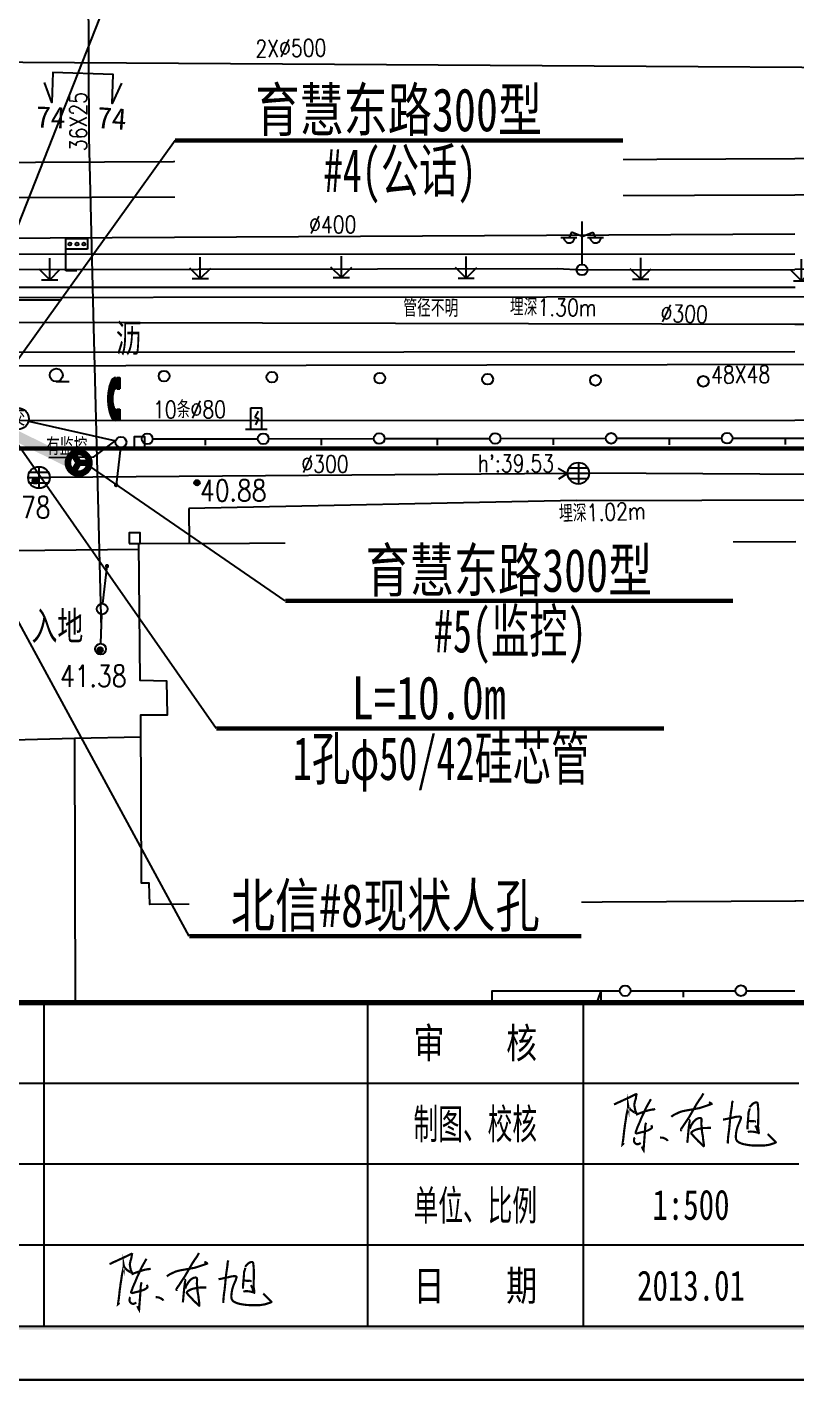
# Model space of a CAD drawing. Header units: inches. Extents: x 505347 to 508499, y 312634 to 313316.
# Drawn here: x 505750.7 to 505786.3, y 312809.9 to 312872.7 of the extents above; entities that cross this region are included whole.
import ezdxf
from ezdxf.enums import TextEntityAlignment as Align
from ezdxf.lldxf.tags import DXFTag

# ---------------------------------------------------------------- set-up
doc = ezdxf.new("R2010")
doc.units = ezdxf.units.IN
doc.header["$LTSCALE"] = 0.5
doc.header["$MEASUREMENT"] = 0
for name, color, linetype in [('0_RDCAD', 2, 'Continuous'), ('1_RDCAD', 3, 'Continuous'), ('4_RDCAD', 7, 'Continuous'), ('BJ0', 7, 'Continuous'), ('BJ02', 7, 'Continuous'), ('BJ03', 7, 'Continuous'), ('BJ04', 7, 'Continuous'), ('BJ05', 7, 'Continuous'), ('BJ08', 7, 'Continuous'), ('BJ09', 7, 'Continuous'), ('BJ10', 7, 'Continuous'), ('BZ', 2, 'Continuous'), ('PAPERFRAME', 7, 'Continuous'), ('上水注记', 4, 'Continuous'), ('上水管线', 4, 'Continuous'), ('中水注记', 151, 'Continuous'), ('中水管线', 151, 'Continuous'), ('公安交通井', 163, 'Continuous'), ('公安交通管线', 163, 'Continuous'), ('各家需求标注', 6, 'Continuous'), ('热力注记', 40, 'Continuous'), ('热力管线', 40, 'Continuous'), ('照明管线', 193, 'Continuous'), ('燃气注记', 6, 'Continuous'), ('燃气管线', 6, 'Continuous'), ('电信断面图及编号', 3, 'Continuous'), ('电信注记', 3, 'Continuous'), ('电信管线', 3, 'Continuous'), ('电信规划位置', 1, 'Continuous'), ('电力注记', 1, 'Continuous'), ('电力管线', 1, 'Continuous'), ('电话亭', 5, 'Continuous'), ('监控器', 5, 'Continuous'), ('通信人井', 7, 'Continuous'), ('通信管线', 7, 'Continuous'), ('道路红线', 1, 'Continuous'), ('雨水井', 34, 'Continuous'), ('雨水注记', 34, 'Continuous'), ('雨水管线', 34, 'Continuous'), ('雨水高程表', 34, 'Continuous')]:
    doc.layers.add(name, color=color, linetype=linetype)
doc.styles.add('HZ', font='simplex.shx', dxfattribs={"bigfont": 'hztxt'})
doc.styles.get("Standard").update_dxf_attribs({"font": 'txt.shx', "bigfont": 'hztxt.shx'})
doc.styles.add('STYLE1', font='')
doc.styles.add('标题文字', font='', dxfattribs={"width": 0.68})
doc.styles.add('粗宋', font='', dxfattribs={"width": 0.75})
doc.styles.add('粗等线', font='simhei.ttf')
doc.styles.get('STYLE1').set_extended_font_data('SimSun')
doc.styles.get('标题文字').set_extended_font_data('SimSun')
doc.styles.get('粗宋').set_extended_font_data('SimSun')
doc.linetypes.add('1157', pattern='A,15,-3,[138,ltypeshp.shx,S=1,R=0,X=-0.5,Y=-0.5],-2,0', length=20)
tags = doc.linetypes.add('DL', pattern='A,15,-4.925,[130,ltypeshp.shx,S=0.5,R=330,X=-0.15,Y=0.433],0,[130,ltypeshp.shx,S=0.4,R=90,X=0,Y=0],-0.15,[130,ltypeshp.shx,S=0.5,R=150,X=0,Y=-0.433],-4.925,15', length=40).pattern_tags.tags
tags[32:33] = [DXFTag(74, 4), DXFTag(75, 0), DXFTag(340, '0'), DXFTag(46, 1.0), DXFTag(50, 0.0), DXFTag(44, 0.0), DXFTag(45, 0.0)]
tags[30:31] = [DXFTag(74, 4), DXFTag(75, 0), DXFTag(340, '0'), DXFTag(46, 1.0), DXFTag(50, 0.0), DXFTag(44, 0.0), DXFTag(45, 0.0)]
tags[4:5] = [DXFTag(74, 4), DXFTag(75, 0), DXFTag(340, '0'), DXFTag(46, 1.0), DXFTag(50, 0.0), DXFTag(44, 0.0), DXFTag(45, 0.0)]
tags = doc.linetypes.add('DX', pattern='A,15,-5,[130,ltypeshp.shx,S=1,R=330,X=0,Y=0],-5,15', length=40).pattern_tags.tags
tags[16:17] = [DXFTag(74, 4), DXFTag(75, 0), DXFTag(340, '0'), DXFTag(46, 1.0), DXFTag(50, 0.0), DXFTag(44, 0.0), DXFTag(45, 0.0)]
tags[14:15] = [DXFTag(74, 4), DXFTag(75, 0), DXFTag(340, '0'), DXFTag(46, 1.0), DXFTag(50, 0.0), DXFTag(44, 0.0), DXFTag(45, 0.0)]
tags[4:5] = [DXFTag(74, 4), DXFTag(75, 0), DXFTag(340, '0'), DXFTag(46, 1.0), DXFTag(50, 0.0), DXFTag(44, 0.0), DXFTag(45, 0.0)]
tags = doc.linetypes.add('SS', pattern='A,15,-1.9,[130,ltypeshp.shx,S=1,R=330,X=0,Y=0],-1.2,[130,ltypeshp.shx,S=1,R=330,X=0,Y=0],-1.9,15', length=35).pattern_tags.tags
tags[24:25] = [DXFTag(74, 4), DXFTag(75, 0), DXFTag(340, '0'), DXFTag(46, 1.0), DXFTag(50, 0.0), DXFTag(44, 0.0), DXFTag(45, 0.0)]
tags[22:23] = [DXFTag(74, 4), DXFTag(75, 0), DXFTag(340, '0'), DXFTag(46, 1.0), DXFTag(50, 0.0), DXFTag(44, 0.0), DXFTag(45, 0.0)]
tags[4:5] = [DXFTag(74, 4), DXFTag(75, 0), DXFTag(340, '0'), DXFTag(46, 1.0), DXFTag(50, 0.0), DXFTag(44, 0.0), DXFTag(45, 0.0)]
doc.linetypes.add('TRQD', pattern='A,15,[130,ltypeshp.shx,S=0.6,R=0,X=0,Y=0],-5,[130,ltypeshp.shx,S=0.6,R=0,X=0,Y=0],15', length=35)
tags = doc.linetypes.add('TRQZ', pattern='A,15,[130,ltypeshp.shx,S=0.6,R=0,X=0,Y=0],-2.5,[133,ltypeshp.shx,S=0.05,R=0,X=0,Y=0],-2.5,[130,ltypeshp.shx,S=0.6,R=0,X=0,Y=0],15', length=35).pattern_tags.tags
tags[28:29] = [DXFTag(74, 4), DXFTag(75, 0), DXFTag(340, '0'), DXFTag(46, 1.0), DXFTag(50, 0.0), DXFTag(44, 0.0), DXFTag(45, 0.0)]

# ---------------------------------------------------------------- blocks, each defined once
blk = doc.blocks.new('236')
blk.add_lwpolyline([(-0.5, -0.5), (0.5, -0.5), (0.5, 0.5), (-0.5, 0.5)], close=True)
blk = doc.blocks.new('BC028')
for p, q in [((0, 0.5), (0, 4.5)), ((-1.98, 3), (-0.49, 3)), ((-0.99, 3.5), (-1.19, 3)), ((0, 3.1), (-0.99, 3.5)), ((0, 3.1), (1, 3.5)), ((0.5, 3), (2, 3)), ((1, 3.5), (1.2, 3))]:
    blk.add_line(p, q)
blk.add_circle((0, 0), 0.5)
for centre in [(-1.19, 3), (1.25, 3)]:
    blk.add_arc(centre, 0.5, 179, 0)
blk = doc.blocks.new('DHT')
for p, q in [((-0.234, 0.739), (-0.277, 0.603)), ((-0.183, 0.85), (-0.234, 0.739)), ((-0.125, 0.932), (-0.183, 0.85)), ((-0.064, 0.983), (-0.125, 0.932)), ((0, 1), (-0.064, 0.983)), ((0, 1), (0, 0.473)), ((0.06, 1), (0.06, 0.473)), ((0.06, 1), (0.21, 1)), ((0.21, 1), (0.21, 0.473)), ((-0.334, 0.274), (-0.346, 0.092)), ((-0.346, 0.092), (-0.346, -0.092)), ((-0.311, 0.446), (-0.334, 0.274)), ((-0.277, 0.603), (-0.311, 0.446)), ((-0.128, 0.129), (-0.133, 0.044)), ((-0.133, 0.044), (-0.133, -0.044)), ((-0.119, 0.211), (-0.128, 0.129)), ((-0.106, 0.285), (-0.119, 0.211)), ((-0.09, 0.349), (-0.106, 0.285)), ((-0.07, 0.402), (-0.09, 0.349)), ((-0.048, 0.441), (-0.07, 0.402)), ((-0.024, 0.465), (-0.048, 0.441)), ((0, 0.473), (-0.024, 0.465)), ((0.06, 0.473), (0.21, 0.473)), ((-0.346, -0.092), (-0.334, -0.274)), ((-0.334, -0.274), (-0.311, -0.446)), ((-0.311, -0.446), (-0.277, -0.603)), ((-0.277, -0.603), (-0.234, -0.739)), ((-0.133, -0.044), (-0.128, -0.129)), ((-0.128, -0.129), (-0.119, -0.211)), ((-0.119, -0.211), (-0.106, -0.285)), ((-0.106, -0.285), (-0.09, -0.349)), ((-0.09, -0.349), (-0.07, -0.402)), ((-0.07, -0.402), (-0.048, -0.441)), ((-0.048, -0.441), (-0.024, -0.465)), ((-0.024, -0.465), (0, -0.473)), ((0, -0.473), (0, -1)), ((0.06, -0.473), (0.06, -1)), ((0.06, -0.473), (0.21, -0.473)), ((0.21, -0.473), (0.21, -1)), ((-0.234, -0.739), (-0.183, -0.85)), ((-0.183, -0.85), (-0.125, -0.932)), ((-0.125, -0.932), (-0.064, -0.983)), ((-0.064, -0.983), (0, -1)), ((0.21, -1), (0.06, -1))]:
    blk.add_line(p, q)
at = {"linetype": 'Continuous'}
for points in [[(-0.234, 0.739), (-0.277, 0.603), (0, 0.473)], [(-0.183, 0.85), (-0.234, 0.739), (0, 0.473)], [(-0.125, 0.932), (-0.183, 0.85), (0, 0.473)], [(-0.064, 0.983), (-0.125, 0.932), (0, 0.473)], [(0, 1), (-0.064, 0.983), (0, 0.473)], [(0.06, 1), (0.06, 0.473), (0.21, 0.473)], [(0.21, 0.473), (0.21, 1), (0.06, 1)], [(-0.334, 0.274), (-0.346, 0.092), (-0.119, 0.211)], [(-0.119, 0.211), (-0.346, 0.092), (-0.128, 0.129)], [(-0.128, 0.129), (-0.346, 0.092), (-0.133, 0.044)], [(-0.346, 0.092), (-0.346, -0.092), (-0.133, 0.044)], [(-0.133, 0.044), (-0.346, -0.092), (-0.133, -0.044)], [(-0.311, 0.446), (-0.334, 0.274), (-0.048, 0.441)], [(-0.048, 0.441), (-0.334, 0.274), (-0.07, 0.402)], [(-0.07, 0.402), (-0.334, 0.274), (-0.09, 0.349)], [(-0.09, 0.349), (-0.334, 0.274), (-0.106, 0.285)], [(-0.106, 0.285), (-0.334, 0.274), (-0.119, 0.211)], [(-0.277, 0.603), (-0.311, 0.446), (0, 0.473)], [(0, 0.473), (-0.311, 0.446), (-0.024, 0.465)], [(-0.024, 0.465), (-0.311, 0.446), (-0.048, 0.441)], [(-0.133, -0.044), (-0.346, -0.092), (-0.128, -0.129)], [(-0.346, -0.092), (-0.334, -0.274), (-0.128, -0.129)], [(-0.128, -0.129), (-0.334, -0.274), (-0.119, -0.211)], [(-0.119, -0.211), (-0.334, -0.274), (-0.106, -0.285)], [(-0.334, -0.274), (-0.311, -0.446), (-0.106, -0.285)], [(-0.106, -0.285), (-0.311, -0.446), (-0.09, -0.349)], [(-0.09, -0.349), (-0.311, -0.446), (-0.07, -0.402)], [(-0.07, -0.402), (-0.311, -0.446), (-0.048, -0.441)], [(-0.048, -0.441), (-0.311, -0.446), (-0.024, -0.465)], [(-0.311, -0.446), (-0.277, -0.603), (-0.024, -0.465)], [(-0.024, -0.465), (-0.277, -0.603), (0, -0.473)], [(0, -0.473), (-0.277, -0.603), (0, -1)], [(-0.277, -0.603), (-0.234, -0.739), (0, -1)], [(0.21, -0.473), (0.06, -0.473), (0.21, -1)], [(0.06, -0.473), (0.06, -1), (0.21, -1)], [(-0.234, -0.739), (-0.183, -0.85), (0, -1)], [(-0.183, -0.85), (-0.125, -0.932), (0, -1)], [(-0.125, -0.932), (-0.064, -0.983), (0, -1)]]:
    blk.add_solid(points, dxfattribs=at)
blk = doc.blocks.new('B954')
at = {"linetype": 'Continuous'}
for p, q in [((0, 0), (0, 2)), ((0, 0), (-0.978957, 0.978957)), ((-0.75, 0), (0.75, 0)), ((0, 0), (0.978957, 0.978957))]:
    blk.add_line(p, q, dxfattribs=at)
blk = doc.blocks.new('B5123')
at = {"linetype": 'Continuous'}
for p, q in [((-0.5, 0), (-0.5, 2)), ((-0.5, 2), (0.5, 2)), ((0.16646, 1.689058), (-0.138788, 1.112143)), ((0.5, 0), (0.5, 2)), ((-1, 0), (1, 0)), ((-0.138788, 1.112143), (0.204287, 0.999847)), ((0.204287, 0.999847), (-0.076061, 0.408413))]:
    blk.add_line(p, q, dxfattribs=at)
blk = doc.blocks.new('B8003')
at = {"color": 0}
for p, q in [((0, 3), (2, 3)), ((0, 0), (0, 3)), ((2, 3), (2, 2)), ((2, 2), (0, 2)), ((1, 0), (0, 0))]:
    blk.add_line(p, q, dxfattribs=at)
for centre in [(0.36, 2.49), (1.02, 2.49), (1.65, 2.49)]:
    blk.add_circle(centre, 0.135)
blk = doc.blocks.new('831')
for radius in [0.25, 0.15, 0.05]:
    blk.add_circle((0, 0), radius)
blk = doc.blocks.new('B8211')
blk.add_hatch(color=256).paths.add_polyline_path([(0.25, 0, 1), (-0.25, 0, 1)])
blk.add_circle((0, 0), 0.25)
blk = doc.blocks.new('JT')
at = {"layer": '公安交通井'}
blk.add_circle((0, 0), 0.5, dxfattribs=at)
at = {"layer": '公安交通井', "width": 0.8}
blk.add_text('交', height=0.8, dxfattribs=at).set_placement((-0.304, -0.335, -50.185))
blk = doc.blocks.new('B5422')
at = {"linetype": 'Continuous'}
for p, q in [((-1, 0), (1, 0)), ((-0.866025, 0.5), (0.866025, 0.5)), ((0, 1), (0, -1)), ((-0.866025, -0.5), (0.866025, -0.5))]:
    blk.add_line(p, q, dxfattribs=at)
blk.add_circle((0, 0), 1, dxfattribs=at)
blk = doc.blocks.new('111111')
for p, q in [((518331.076, 303651.061), (518751.076, 303651.061)), ((518751.076, 303651.061), (518331.076, 303651.061)), ((518343.576, 303505.111), (518748.576, 303505.111)), ((518331.076, 303502.611), (518751.076, 303502.611))]:
    blk.add_line(p, q)
at = {"const_width": 0.35}
blk.add_lwpolyline([(518343.576, 303648.561), (518748.576, 303648.561), (518748.576, 303505.111), (518343.576, 303505.111)], close=True, dxfattribs=at)
blk = doc.blocks.new('5656')
at = {"layer": '通信人井', "color": 0, "const_width": 0.6, "elevation": -9959.29}
blk.add_lwpolyline([(513203.83, 303411.73), (513203.83, 303411.8), (513203.82, 303411.86), (513203.81, 303411.92), (513203.79, 303411.98), (513203.77, 303412.04), (513203.75, 303412.1), (513203.72, 303412.16), (513203.69, 303412.21), (513203.66, 303412.26), (513203.62, 303412.32), (513203.58, 303412.36), (513203.54, 303412.41), (513203.5, 303412.45), (513203.45, 303412.49), (513203.4, 303412.53), (513203.34, 303412.56), (513203.29, 303412.6), (513203.23, 303412.62), (513203.17, 303412.65), (513203.11, 303412.67), (513203.05, 303412.68), (513202.99, 303412.69), (513202.93, 303412.7), (513202.87, 303412.71), (513202.8, 303412.71), (513202.74, 303412.7), (513202.68, 303412.69), (513202.62, 303412.68), (513202.56, 303412.67), (513202.5, 303412.65), (513202.44, 303412.63), (513202.38, 303412.6), (513202.33, 303412.57), (513202.27, 303412.54), (513202.22, 303412.5), (513202.17, 303412.46), (513202.13, 303412.42), (513202.08, 303412.37), (513202.04, 303412.32), (513202.01, 303412.27), (513201.97, 303412.22), (513201.94, 303412.16), (513201.92, 303412.11), (513201.89, 303412.05), (513201.87, 303411.99), (513201.86, 303411.93), (513201.84, 303411.87), (513201.84, 303411.8), (513201.83, 303411.74), (513201.83, 303411.68), (513201.84, 303411.62), (513201.84, 303411.55), (513201.85, 303411.49), (513201.87, 303411.43), (513201.89, 303411.37), (513201.91, 303411.31), (513201.94, 303411.26), (513201.97, 303411.2), (513202, 303411.15), (513202.04, 303411.1), (513202.08, 303411.05), (513202.12, 303411), (513202.17, 303410.96), (513202.22, 303410.92), (513202.27, 303410.88), (513202.32, 303410.85), (513202.37, 303410.82), (513202.43, 303410.79), (513202.49, 303410.77), (513202.55, 303410.75), (513202.61, 303410.73), (513202.67, 303410.72), (513202.73, 303410.71), (513202.8, 303410.71), (513202.86, 303410.71), (513202.92, 303410.71), (513202.98, 303410.72), (513203.05, 303410.73), (513203.11, 303410.74), (513203.17, 303410.76), (513203.22, 303410.79), (513203.28, 303410.81), (513203.34, 303410.84), (513203.39, 303410.88), (513203.44, 303410.91), (513203.49, 303410.95), (513203.54, 303411), (513203.58, 303411.04), (513203.62, 303411.09), (513203.66, 303411.14), (513203.69, 303411.19), (513203.72, 303411.25), (513203.75, 303411.3), (513203.77, 303411.36), (513203.79, 303411.42), (513203.81, 303411.48), (513203.82, 303411.55), (513203.83, 303411.61), (513203.83, 303411.67)], close=True, dxfattribs=at)
for points in [[(513203.78, 303411.7), (513202.83, 303411.71), (513202.35, 303412.52)], [(513202.83, 303411.71), (513202.34, 303410.89)]]:
    blk.add_lwpolyline(points, dxfattribs=at)
blk = doc.blocks.new('A$C23F021E1')
at = {"color": 255}
blk.add_wipeout([(0, 6.569), (20.762, 6.569), (20.762, 0), (0, 0)], dxfattribs=at).dxf.layer = 'BZ'
at = {"layer": 'BZ', "color": 0, "const_width": 0.2}
blk.add_lwpolyline([(0, 3.285), (20.762, 3.285)], dxfattribs=at)
at = {"layer": 'BZ', "style": '粗宋', "width": 0.75, "flags": 8}
for tag, p in [('X=', (10.365, 3.712)), ('Y=', (10.426, 0.898))]:
    blk.add_attdef(tag, text='', height=2, dxfattribs=at).set_placement(p, align=Align.CENTER)
blk = doc.blocks.new('A$C463E76B2')
at = {"color": 255}
blk.add_wipeout([(0, 3.692), (18.176, 3.692), (18.176, 0), (0, 0)], dxfattribs=at).dxf.layer = 'BZ'
at = {"layer": 'BZ', "color": 0, "const_width": 0.2}
blk.add_lwpolyline([(0, 0.407), (18.176, 0.407)], dxfattribs=at)
at = {"layer": 'BZ', "style": '粗宋', "width": 0.75, "flags": 8}
blk.add_attdef('X=', text='', height=2, dxfattribs=at).set_placement((9.088, 0.834), align=Align.CENTER)
blk = doc.blocks.new('RDCADTITLE')
at = {"ltscale": 10}
blk.add_line((-160, 30), (-130, 30), dxfattribs=at)
at = {"color": 0, "ltscale": 10}
blk.add_lwpolyline([(-180, 30, 0, 0, 0), (0, 30, 0.5, 180, 0)], format="xyseb", dxfattribs=at)
at = {"ltscale": 10, "const_width": 0.5}
blk.add_lwpolyline([(-180, 0), (-180, 30), (0, 30)], dxfattribs=at)
at = {"ltscale": 10}
blk.add_lwpolyline([(-180, 30), (0, 30), (-180, 30)], dxfattribs=at)
at = {"layer": '0_RDCAD', "color": 0}
for p, q in [((-160, 30), (-160, 0)), ((-130, 30), (-130, 0)), ((-110, 30), (-110, 0)), ((-90, 22.5), (-180, 22.5)), ((-90, 15), (-180, 15)), ((0, 7.5), (-180, 7.5)), ((-180, 0), (0, 0))]:
    blk.add_line(p, q, dxfattribs=at)
at = {"layer": '1_RDCAD', "color": 0}
blk.add_line((0, 30), (-180, 30), dxfattribs=at)
at = {"style": 'STYLE1'}
for s, width, p in [('审\u3000\u3000核', 0.75, (-120, 26.25)), ('制图、校核', 0.6, (-120, 18.75)), ('日\u3000\u3000期', 0.75, (-120, 3.75))]:
    blk.add_text(s, height=2.8, dxfattribs=dict(at, width=width)).set_placement(p, align=Align.MIDDLE_CENTER)
at = {"style": 'STYLE1', "width": 0.6}
blk.add_text('单位、比例', height=2.8, dxfattribs=at).set_placement((-120, 11.25), align=Align.MIDDLE)
at = {"style": 'STYLE1', "width": 0.75}
for tag, p in [('A1', (-145, 26.25)), ('B1', (-100, 26.25)), ('A3', (-145, 18.75)), ('B2', (-100, 18.75)), ('A4', (-145, 11.25)), ('B3', (-100, 11.25)), ('A4', (-145, 3.75)), ('B4', (-100, 3.75))]:
    blk.add_attdef(tag, text='', height=2.8, dxfattribs=at).set_placement(p, align=Align.MIDDLE_CENTER)
at = {"layer": '4_RDCAD', "style": '标题文字', "width": 0.65}
for tag, height, p in [('C2', 3.4, (-45, 17.95)), ('C3', 3.4, (-45, 11.75)), ('ZTSJ4-09-系统立项编码-流水号+设计阶段-专业代码-图号', 2.8, (-37.62, 3.75))]:
    blk.add_attdef(tag, text='', height=height, dxfattribs=at).set_placement(p, align=Align.MIDDLE_CENTER)
blk = doc.blocks.new('chencunxu')
at = {"const_width": 0.1}
for points in [[(1324.39, 542.404), (1324.474, 542.433), (1324.553, 542.479), (1324.663, 542.524), (1324.819, 542.598), (1325.061, 542.707), (1325.396, 542.872), (1325.415, 542.879), (1325.437, 542.865), (1325.429, 542.83), (1325.421, 542.796), (1325.414, 542.743), (1325.402, 542.663), (1325.383, 542.6), (1325.362, 542.542), (1325.358, 542.518), (1325.349, 542.469), (1325.339, 542.425), (1325.333, 542.377), (1325.345, 542.293), (1325.359, 542.225), (1325.382, 542.114), (1325.425, 542.021), (1325.445, 541.994), (1325.417, 541.996), (1325.345, 542.029), (1325.293, 542.062), (1325.253, 542.088), (1325.192, 542.137), (1325.151, 542.178), (1325.106, 542.229), (1325.063, 542.271), (1325.056, 542.312), (1325.046, 542.367), (1325.046, 542.307), (1325.042, 542.241), (1325.014, 542.116), (1324.992, 542.013), (1324.968, 541.902), (1324.955, 541.811), (1324.942, 541.711), (1324.923, 541.597), (1324.901, 541.461), (1324.889, 541.354), (1324.868, 541.215), (1324.855, 541.1), (1324.84, 540.957), (1324.824, 540.821), (1324.813, 540.737), (1324.802, 540.658), (1324.786, 540.54), (1324.815, 540.565), (1324.841, 540.62)], [(1328.538, 542.915), (1328.507, 542.859), (1328.477, 542.805), (1328.438, 542.737), (1328.351, 542.618), (1328.314, 542.561), (1328.263, 542.482), (1328.23, 542.432), (1328.19, 542.364), (1328.144, 542.283), (1328.066, 542.146), (1328.006, 542.042), (1327.947, 541.942), (1327.884, 541.831), (1327.822, 541.738), (1327.763, 541.65), (1327.712, 541.573), (1327.688, 541.535), (1327.656, 541.484), (1327.588, 541.384), (1327.541, 541.32), (1327.517, 541.277), (1327.495, 541.237), (1327.495, 541.215), (1327.496, 541.208), (1327.505, 541.202), (1327.514, 541.202), (1327.524, 541.205), (1327.533, 541.211)], [(1326.106, 542.65), (1326.045, 542.541), (1325.999, 542.459), (1325.953, 542.378), (1325.92, 542.318), (1325.884, 542.254), (1325.849, 542.185), (1325.807, 542.082), (1325.755, 541.971), (1325.708, 541.873), (1325.678, 541.81), (1325.632, 541.697), (1325.591, 541.596), (1325.539, 541.477), (1325.491, 541.367), (1325.459, 541.294), (1325.444, 541.236), (1325.411, 541.156), (1325.395, 541.117), (1325.395, 541.083), (1325.419, 541.068), (1325.443, 541.054), (1325.708, 541.122), (1325.814, 541.149), (1325.975, 541.201), (1326.057, 541.245), (1326.112, 541.283), (1326.146, 541.314), (1326.152, 541.349), (1326.145, 541.383), (1326.123, 541.425), (1326.116, 541.439)], [(1325.413, 541.926), (1325.475, 541.946), (1325.554, 541.983), (1325.686, 542.03), (1325.772, 542.06), (1325.902, 542.102), (1325.972, 542.125), (1326.085, 542.149), (1326.176, 542.167), (1326.233, 542.167), (1326.301, 542.193)], [(1327.048, 541.827), (1327.071, 541.848), (1327.114, 541.878), (1327.177, 541.92), (1327.222, 541.946), (1327.282, 541.972), (1327.39, 542.023), (1327.452, 542.052), (1327.584, 542.089), (1327.702, 542.115), (1327.874, 542.145), (1327.949, 542.158), (1328.066, 542.18), (1328.185, 542.202), (1328.326, 542.226), (1328.425, 542.254), (1328.554, 542.298), (1328.612, 542.318), (1328.709, 542.35), (1328.84, 542.396), (1328.878, 542.409), (1328.917, 542.423), (1328.91, 542.443), (1328.898, 542.452), (1328.877, 542.469), (1328.829, 542.488), (1328.789, 542.498)], [(1329.905, 542.571), (1329.893, 542.542), (1329.883, 542.518), (1329.871, 542.488), (1329.864, 542.43), (1329.864, 542.388), (1329.855, 542.309), (1329.839, 542.203), (1329.816, 542.049), (1329.805, 541.972), (1329.79, 541.859), (1329.777, 541.74), (1329.764, 541.587), (1329.756, 541.486), (1329.739, 541.335), (1329.728, 541.214), (1329.713, 541.115), (1329.703, 541.047), (1329.691, 540.964), (1329.679, 540.83), (1329.673, 540.748), (1329.67, 540.691), (1329.668, 540.645), (1329.666, 540.59)], [(1330.68, 542.225), (1330.677, 542.18), (1330.667, 542.136), (1330.654, 542.1), (1330.638, 542.063), (1330.631, 542.034), (1330.629, 542.016), (1330.628, 541.988), (1330.626, 541.947), (1330.619, 541.831), (1330.6, 541.615), (1330.593, 541.537), (1330.587, 541.467), (1330.582, 541.371), (1330.583, 541.254)], [(1330.677, 542.272), (1330.715, 542.316), (1330.739, 542.345), (1330.799, 542.408), (1330.845, 542.445), (1330.897, 542.476), (1330.938, 542.49), (1330.98, 542.497), (1331.006, 542.495), (1331.021, 542.49), (1331.037, 542.476), (1331.051, 542.451), (1331.059, 542.405), (1331.061, 542.366), (1331.072, 542.26), (1331.079, 542.152), (1331.084, 542.014), (1331.084, 541.867), (1331.081, 541.763), (1331.078, 541.671), (1331.076, 541.577), (1331.073, 541.474), (1331.071, 541.41), (1331.072, 541.369), (1331.073, 541.338), (1331.08, 541.292), (1331.085, 541.258), (1331.092, 541.217), (1331.098, 541.178), (1331.098, 541.152), (1331.103, 541.12), (1331.108, 541.083), (1331.108, 541.076), (1331.104, 541.069), (1331.099, 541.069), (1331.096, 541.071), (1331.094, 541.073), (1331.072, 541.116), (1331.054, 541.168), (1331.03, 541.24), (1331.016, 541.286), (1330.985, 541.351), (1330.976, 541.371), (1330.958, 541.399), (1330.941, 541.425)], [(1325.891, 541.553), (1325.868, 541.516), (1325.858, 541.482), (1325.849, 541.428), (1325.84, 541.378), (1325.837, 541.338), (1325.837, 541.302), (1325.829, 541.212), (1325.825, 541.108), (1325.805, 540.847), (1325.794, 540.7), (1325.774, 540.444), (1325.763, 540.281), (1325.729, 540.339), (1325.702, 540.403), (1325.683, 540.45)], [(1327.862, 541.665), (1327.877, 541.669), (1327.888, 541.669), (1327.894, 541.665), (1327.899, 541.658), (1327.901, 541.645), (1327.902, 541.626), (1327.9, 541.609), (1327.896, 541.587), (1327.89, 541.561), (1327.881, 541.482), (1327.859, 541.331), (1327.844, 541.172), (1327.829, 541.008), (1327.815, 540.857), (1327.807, 540.773), (1327.791, 540.622)], [(1327.901, 541.275), (1327.918, 541.304), (1327.928, 541.332), (1327.944, 541.38), (1327.975, 541.44), (1328.003, 541.481), (1328.039, 541.546), (1328.103, 541.622), (1328.17, 541.689), (1328.223, 541.726), (1328.288, 541.758), (1328.344, 541.773), (1328.383, 541.776), (1328.41, 541.769), (1328.435, 541.749), (1328.449, 541.728), (1328.452, 541.683), (1328.452, 541.655), (1328.449, 541.62), (1328.443, 541.529), (1328.443, 541.471), (1328.449, 541.424), (1328.46, 541.347), (1328.466, 541.267), (1328.469, 541.157), (1328.482, 541.081), (1328.492, 541.024), (1328.507, 540.954), (1328.516, 540.877), (1328.522, 540.796), (1328.537, 540.701), (1328.55, 540.607), (1328.558, 540.537), (1328.557, 540.498), (1328.554, 540.471), (1328.547, 540.467), (1328.542, 540.468), (1328.534, 540.474), (1328.466, 540.542), (1328.298, 540.702), (1328.142, 540.87), (1328.048, 540.971), (1327.998, 541.024), (1327.985, 541.037), (1327.976, 541.061), (1327.976, 541.079), (1327.979, 541.096), (1327.983, 541.102), (1327.994, 541.117), (1328.038, 541.157), (1328.06, 541.17), (1328.112, 541.199), (1328.15, 541.216), (1328.188, 541.231), (1328.227, 541.246), (1328.274, 541.259), (1328.376, 541.28), (1328.488, 541.303), (1328.591, 541.312), (1328.692, 541.312), (1328.763, 541.315), (1328.883, 541.314)], [(1329.444, 541.7), (1329.526, 541.71), (1329.584, 541.723), (1329.666, 541.741), (1329.731, 541.755), (1329.796, 541.769), (1329.922, 541.796), (1330.005, 541.82), (1330.085, 541.832), (1330.134, 541.837), (1330.184, 541.84), (1330.218, 541.839), (1330.242, 541.833), (1330.259, 541.825), (1330.272, 541.816), (1330.281, 541.806), (1330.283, 541.796), (1330.275, 541.76), (1330.267, 541.735), (1330.258, 541.708), (1330.249, 541.674), (1330.226, 541.616), (1330.196, 541.548), (1330.165, 541.479), (1330.141, 541.416), (1330.114, 541.343), (1330.092, 541.269), (1330.073, 541.187), (1330.06, 541.113), (1330.049, 541.035), (1330.043, 540.973), (1330.039, 540.927), (1330.039, 540.901), (1330.039, 540.87), (1330.047, 540.832), (1330.051, 540.798), (1330.062, 540.766), (1330.104, 540.701), (1330.147, 540.665), (1330.192, 540.637), (1330.246, 540.612), (1330.317, 540.583), (1330.413, 540.557), (1330.608, 540.521), (1330.797, 540.499), (1330.979, 540.496), (1331.125, 540.495), (1331.275, 540.496), (1331.368, 540.497), (1331.48, 540.514), (1331.601, 540.533), (1331.723, 540.574), (1331.825, 540.606), (1331.894, 540.638), (1331.896, 540.645), (1331.894, 540.65), (1331.878, 540.668), (1331.822, 540.724), (1331.749, 540.795), (1331.675, 540.877), (1331.598, 540.951), (1331.569, 540.98), (1331.558, 540.991), (1331.54, 541.011), (1331.516, 541.029)], [(1330.603, 541.644), (1330.65, 541.639), (1330.679, 541.636), (1330.716, 541.628), (1330.769, 541.625), (1330.828, 541.625), (1330.874, 541.626), (1330.911, 541.62), (1330.933, 541.613), (1330.933, 541.606), (1330.93, 541.599), (1330.922, 541.592), (1330.92, 541.585), (1330.914, 541.578)], [(1325.363, 540.864), (1325.348, 540.851), (1325.339, 540.837), (1325.329, 540.813), (1325.326, 540.799), (1325.323, 540.774), (1325.321, 540.752), (1325.32, 540.724), (1325.322, 540.693), (1325.327, 540.674), (1325.339, 540.643), (1325.371, 540.605), (1325.4, 540.582), (1325.422, 540.571), (1325.449, 540.56), (1325.474, 540.556), (1325.498, 540.556), (1325.519, 540.56), (1325.548, 540.569), (1325.57, 540.579), (1325.59, 540.591), (1325.609, 540.607), (1325.63, 540.625)], [(1326.53, 540.866), (1326.564, 540.865), (1326.595, 540.863), (1326.623, 540.861), (1326.661, 540.858), (1326.695, 540.844), (1326.727, 540.83), (1326.771, 540.811), (1326.807, 540.79), (1326.839, 540.76), (1326.873, 540.729), (1326.885, 540.705)], [(1330.6, 541.117), (1330.632, 541.132), (1330.658, 541.139), (1330.7, 541.143), (1330.755, 541.144), (1330.81, 541.14), (1330.871, 541.133), (1330.922, 541.125), (1330.984, 541.11), (1331, 541.107), (1331.03, 541.1), (1331.049, 541.095)]]:
    blk.add_lwpolyline(points, dxfattribs=at)

msp = doc.modelspace()

# ---------------------------------------------------------------- linework, layer by layer
for p, q in [((505762.892, 312895.596), (505747.314, 312856.105, 40.865)), ((505757.523, 312867.432), (505749.407, 312856.119, 40.865))]:
    msp.add_line(p, q)
at = {"const_width": 0.5, "elevation": 40.838}
msp.add_lwpolyline([(505744.231, 312856.677), (505752.556, 312852.546)], dxfattribs=at)
at = {"color": 1, "const_width": 0.2}
msp.add_lwpolyline([(505739.564, 312853.145), (505825.11, 312853.145)], dxfattribs=at)
at = {"layer": 'BJ0'}
msp.add_line((505750, 312860.039), (505752.25, 312860.039), dxfattribs=at)
at = {"layer": 'BJ02', "linetype": 'Continuous'}
msp.add_line((505755.839, 312848.734), (505755.839, 312848.734), dxfattribs=at)
at = {"layer": 'BJ02', "linetype": 'Continuous', "flags": 128}
for points in [[(505756.48, 312853.594), (505761.357, 312853.6)], [(505758.918, 312853.597), (505758.919, 312853.297)], [(505761.857, 312853.6), (505766.733, 312853.606)], [(505764.295, 312853.603), (505764.295, 312853.303)], [(505767.233, 312853.607), (505772.11, 312853.612)], [(505769.672, 312853.609), (505769.672, 312853.309)], [(505772.61, 312853.613), (505777.487, 312853.619)], [(505775.048, 312853.616), (505775.049, 312853.316)], [(505777.987, 312853.619), (505782.863, 312853.625)], [(505780.425, 312853.622), (505780.425, 312853.322)], [(505783.363, 312853.626), (505788.24, 312853.631)], [(505785.802, 312853.628), (505785.802, 312853.328)], [(505752.854, 312839.715), (505755.933, 312839.779)], [(505777.262, 312827.998), (505778.136, 312827.999)], [(505778.636, 312827.999), (505783.502, 312828.001)], [(505781.069, 312828), (505781.069, 312827.7)], [(505784.002, 312828.001), (505786.248, 312828.002)]]:
    msp.add_lwpolyline(points, dxfattribs=at)
at = {"layer": 'BJ02', "linetype": 'Continuous'}
for points in [[(505786.302, 312832.152), (505756.344, 312831.999), (505756.312, 312832.983), (505755.963, 312832.983), (505755.933, 312840.795), (505757.171, 312840.795), (505757.139, 312842.351), (505755.901, 312842.383), (505755.839, 312848.734), (505755.898, 312848.734), (505786.301, 312848.834)], [(505750, 312839.633), (505752.854, 312839.715), (505752.883, 312827.299), (505763.041, 312827.267), (505763.039, 312815.708), (505763.039, 312812.564), (505763.039, 312812.449)], [(505818.712, 312832.316), (505786.25, 312832.151)]]:
    msp.add_lwpolyline(points, dxfattribs=at)
msp.add_lwpolyline([(505772.117, 312813.105), (505772.215, 312827.998), (505777.262, 312827.998), (505777.101, 312813.137)], close=True, dxfattribs=at)
at = {"layer": 'BJ02'}
for points in [[(505777.262, 312827.998), (505772.117, 312813.105)], [(505755.726, 312812.449), (505763.041, 312827.267)]]:
    msp.add_lwpolyline(points, dxfattribs=at)
at = {"layer": 'BJ02', "linetype": 'Continuous'}
for centre in [(505772.36, 312853.613), (505777.737, 312853.619), (505783.113, 312853.625), (505756.23, 312853.594), (505761.607, 312853.6), (505766.983, 312853.606), (505778.386, 312827.999), (505783.752, 312828.001)]:
    msp.add_circle(centre, 0.25, dxfattribs=at)
at = {"layer": 'BJ04', "linetype": 'Continuous'}
for points in [[(505786.258, 312862.155), (505750, 312862.146)], [(505750, 312860.622), (505781.591, 312860.629)], [(505781.591, 312860.629), (505786.261, 312860.627)]]:
    msp.add_lwpolyline(points, dxfattribs=at)
at = {"layer": 'BJ04', "linetype": 'Continuous', "elevation": 40.831}
msp.add_lwpolyline([(505750, 312857.616), (505786.258, 312857.64)], dxfattribs=at)
at = {"layer": 'BJ05', "linetype": 'Continuous'}
for points in [[(505754.983, 312853.189), (505754.787, 312851.45)], [(505754.168, 312845.953), (505754.364, 312847.692)], [(505754.076, 312844.096), (505754.13, 312845.455)]]:
    msp.add_lwpolyline(points, dxfattribs=at)
at = {"layer": 'BJ05', "linetype": 'Continuous', "const_width": 0.1}
for points in [[(505754.737, 312851.45, 1), (505754.837, 312851.45, 1)], [(505754.414, 312847.692, 1), (505754.314, 312847.692, 1)]]:
    msp.add_lwpolyline(points, format="xyb", close=True, dxfattribs=at)
at = {"layer": 'BJ05', "linetype": 'Continuous'}
for centre in [(505755.011, 312853.437), (505754.14, 312845.704), (505754.066, 312843.846)]:
    msp.add_circle(centre, 0.25, dxfattribs=at)
at = {"layer": 'BJ09', "linetype": 'Continuous', "elevation": 40.865, "flags": 128}
msp.add_lwpolyline([(505752.005, 312856.258), (505752.605, 312856.258)], dxfattribs=at)
at = {"layer": 'BJ09', "linetype": 'Continuous'}
for centre, radius in [((505752.01, 312856.553, 40.865), 0.3), ((505757.01, 312856.505), 0.25), ((505762.01, 312856.456), 0.25), ((505767.009, 312856.407), 0.25), ((505772.009, 312856.359), 0.25), ((505777.009, 312856.31), 0.25), ((505782.009, 312856.262), 0.25)]:
    msp.add_circle(centre, radius, dxfattribs=at)
at = {"layer": '上水管线', "linetype": 'SS', "ltscale": 0.6}
msp.add_lwpolyline([(505786.258, 312863.09), (505745.964, 312862.87)], dxfattribs=at)
at = {"layer": '中水管线', "linetype": 'SS', "ltscale": 0.6, "elevation": 40.441}
msp.add_lwpolyline([(505811.197, 312860.204), (505738.27, 312860.133)], dxfattribs=at)
at = {"layer": '公安交通管线'}
msp.add_lwpolyline([(505750.728, 312854.42), (505754.771, 312853.508)], dxfattribs=at)
at = {"layer": '热力管线'}
for p, q in [((505786.258, 312866.603), (505796.712, 312866.656)), ((505786.258, 312864.919), (505796.712, 312864.956))]:
    msp.add_line(p, q, dxfattribs=at)
for points in [[(505743.217, 312871.114), (505825.11, 312870.588)], [(505735.033, 312866.342), (505786.258, 312866.603)], [(505735.032, 312864.742), (505786.257, 312864.919)]]:
    msp.add_lwpolyline(points, dxfattribs=at)
at = {"layer": '照明管线'}
for points in [[(505741.919, 312861.433), (505775.229, 312861.498), (505776.387, 312861.431), (505786.258, 312861.443)], [(505808.154, 312861.47), (505786.258, 312861.443)]]:
    msp.add_lwpolyline(points, dxfattribs=at)
at = {"layer": '燃气管线', "linetype": 'TRQZ', "ltscale": 0.5}
msp.add_line((505736.954, 312859.044), (505786.258, 312858.91), dxfattribs=at)
at = {"layer": '燃气管线', "linetype": 'TRQZ'}
msp.add_line((505786.26, 312858.91), (505808.836, 312858.848), dxfattribs=at)
at = {"layer": '燃气管线', "linetype": 'TRQD', "ltscale": 0.5}
msp.add_line((505776.124, 312850.735, 81.503), (505825.11, 312850.837, 36.58), dxfattribs=at)
at = {"layer": '燃气管线', "linetype": 'TRQD', "ltscale": 0.5, "elevation": 81.503}
for points in [[(505776.124, 312850.735), (505758.163, 312850.358)], [(505758.163, 312850.358), (505758.168, 312848.742)]]:
    msp.add_lwpolyline(points, dxfattribs=at)
at = {"layer": '电信断面图及编号', "elevation": -41.227}
msp.add_lwpolyline([(505755.029, 312870.09), (505754.604, 312869.143), (505754.649, 312870.496), (505751.852, 312870.59), (505751.805, 312869.193), (505751.459, 312870.115)], dxfattribs=at)
at = {"layer": '电信管线', "linetype": 'DX'}
for points in [[(505753.471, 312878.436), (505753.517, 312867.586)], [(505753.517, 312867.586), (505753.707, 312860.012)], [(505753.708, 312859.989), (505754.089, 312844.775)], [(505744.424, 312856.976), (505755.231, 312856.996)], [(505755.231, 312856.996), (505813.803, 312857.107)]]:
    msp.add_lwpolyline(points, dxfattribs=at)
at = {"layer": '电信管线', "linetype": 'DX', "elevation": 40.98}
msp.add_lwpolyline([(505744.193, 312848.358), (505755.842, 312848.472)], dxfattribs=at)
at = {"layer": '电力管线', "linetype": 'DL'}
for points in [[(505786.258, 312854.455), (505814.699, 312854.726)], [(505750.015, 312854.443), (505786.258, 312854.455)]]:
    msp.add_lwpolyline(points, dxfattribs=at)
at = {"layer": '监控器'}
msp.add_lwpolyline([(505754.778, 312853.529), (505753.718, 312852.743), (505751.667, 312852.717)], dxfattribs=at)
at = {"layer": '道路红线'}
msp.add_line((505739.564, 312853.145), (505825.11, 312853.145), dxfattribs=at)
at = {"layer": '雨水管线'}
for points in [[(505775.715, 312851.995), (505751.708, 312851.806)], [(505775.276, 312852.231), (505775.715, 312851.995), (505775.289, 312851.73)], [(505805.704, 312851.839), (505776.715, 312851.996)]]:
    msp.add_lwpolyline(points, dxfattribs=at)

# ---------------------------------------------------------------- block references
for p in [(-12917.139, 9307.337, 82.3), (-12917.139, 9158.888, 82.3)]:
    msp.add_blockref('111111', p)
at = {"layer": 'BJ02', "linetype": 'Continuous', "xscale": 0.5, "yscale": 0.5, "zscale": 0.5}
for p in [(505755.871, 312853.434), (505755.648, 312848.988)]:
    msp.add_blockref('236', p, dxfattribs=at)
at = {"layer": 'BJ03', "linetype": 'Continuous', "xscale": 0.5, "yscale": 0.5, "zscale": 0.5}
msp.add_blockref('BC028', (505776.387, 312861.431), dxfattribs=at)
at = {"layer": 'BJ03', "xscale": 0.5, "yscale": 0.5, "zscale": 0.5}
msp.add_blockref('B8003', (505752.463, 312861.386, 40.86), dxfattribs=at)
at = {"layer": 'BJ05', "xscale": 0.5, "yscale": 0.5, "zscale": 0.5}
msp.add_blockref('B5123', (505761.285, 312854.038), dxfattribs=at)
at = {"layer": 'BJ08', "xscale": 0.5, "yscale": 0.5, "zscale": 0.5}
for p in [(505751.034, 312851.646, 40.779), (505754.046, 312843.806, 41.381)]:
    msp.add_blockref('B8211', p, dxfattribs=at)
at = {"layer": 'BJ08', "linetype": 'Continuous', "xscale": 0.5, "yscale": 0.5, "zscale": 0.5}
msp.add_blockref('831', (505758.537, 312851.56, 40.88), dxfattribs=at)
at = {"layer": 'BJ09', "xscale": 0.5, "yscale": 0.5, "zscale": 0.5}
for p in [(505758.687, 312861.024), (505765.23, 312861.072), (505771.012, 312861.049), (505751.707, 312860.977), (505779.106, 312860.996), (505786.562, 312860.928)]:
    msp.add_blockref('B954', p, dxfattribs=at)
at = {"layer": '公安交通井'}
msp.add_blockref('JT', (505750.24, 312854.53, 42.076), dxfattribs=at)
at = {"layer": '电话亭'}
msp.add_blockref('DHT', (505754.753, 312855.444, 39.41), dxfattribs=at)
at = {"layer": '通信人井', "linetype": 'Continuous', "xscale": 0.5, "yscale": 0.5, "zscale": 0.5}
msp.add_blockref('5656', (249151.636, 161146.628, 4979.645), dxfattribs=at)
at = {"layer": '雨水井', "xscale": 0.5, "yscale": 0.5, "zscale": 0.5}
for p in [(505751.208, 312851.802, 81.468), (505776.215, 312851.999, 81.503)]:
    msp.add_blockref('B5422', p, dxfattribs=at)

# ---------------------------------------------------------------- texts
at = {"layer": 'BJ08', "linetype": 'Continuous', "width": 0.8}
msp.add_text('40.88', height=1, dxfattribs=at).set_placement((505758.675, 312850.701, -81.503))
at = {"layer": 'BJ08', "style": 'HZ', "width": 0.8}
for s, p in [('40.78', (505748.661, 312849.922, 40.779)), ('41.38', (505752.187, 312842.094, 41.381))]:
    msp.add_text(s, height=1, dxfattribs=at).set_placement(p)
at = {"layer": 'BJ10', "linetype": 'Continuous', "style": 'HZ', "width": 0.8}
for s, p in [('沥', (505754.77, 312857.465, 40.881)), ('入地', (505750.864, 312844.117))]:
    msp.add_text(s, height=1.5, dxfattribs=at).set_placement(p)
at = {"layer": '上水注记', "style": 'HZ', "width": 0.8}
msp.add_text('%%c400', height=0.8, rotation=0.29794, dxfattribs=at).set_placement((505763.735, 312863.125))
at = {"layer": '中水注记', "style": 'HZ', "width": 0.8}
for s, p in [('管径不明', (505768.092, 312859.263, -40.042)), ('埋深1.30m', (505773.038, 312859.307, -40.042))]:
    msp.add_text(s, height=0.8, rotation=359.59925, dxfattribs=at).set_placement(p)
at = {"layer": '热力注记', "style": 'HZ', "width": 0.8}
msp.add_text('2X%%c500', height=0.8, rotation=0.88246, dxfattribs=at).set_placement((505761.249, 312871.286))
msp.add_text('1700X1300', height=0.8, dxfattribs=at).set_placement((505766.133, 312864.98))
at = {"layer": '燃气注记', "style": 'HZ', "width": 0.8}
msp.add_text('%%c300', height=0.8, rotation=358.23696, dxfattribs=at).set_placement((505781.125, 312859.392), align=Align.MIDDLE)
at = {"layer": '燃气注记', "linetype": 'TRQD', "ltscale": 0.5, "style": 'HZ', "width": 0.8}
msp.add_text('埋深1.02m', height=0.8, rotation=2.16072, dxfattribs=at).set_placement((505777.326, 312850.227, -31.731), align=Align.MIDDLE)
at = {"layer": '电信断面图及编号', "style": '粗等线'}
for rotation, p in [(357.67811, (505751.758, 312868.51, -41.227)), (355.91874, (505754.59, 312868.462, -41.227))]:
    msp.add_text('74', height=1, rotation=rotation, dxfattribs=at).set_placement(p, align=Align.MIDDLE)
at = {"layer": '电信注记', "style": 'HZ', "width": 0.8}
msp.add_text('36X25', height=0.8, rotation=90.1671, dxfattribs=at).set_placement((505753.437, 312866.938))
at = {"layer": '电信注记', "linetype": '1157', "style": 'HZ', "width": 0.8}
msp.add_text('48X48', height=0.8, rotation=0.68156, dxfattribs=at).set_placement((505782.373, 312856.16))
at = {"layer": '电力注记', "style": 'HZ', "width": 0.8}
msp.add_text('10条%%c80', height=0.8, rotation=0.22854, dxfattribs=at).set_placement((505756.5, 312854.55))
at = {"layer": '监控器', "style": 'HZ', "width": 0.8}
msp.add_text('有监控', height=0.8, dxfattribs=at).set_placement((505751.537, 312852.839))
at = {"layer": '雨水注记', "style": 'HZ', "width": 0.8}
msp.add_text('%%c300', height=0.8, dxfattribs=at).set_placement((505763.372, 312852.028))
at = {"layer": '雨水高程表', "style": 'HZ', "width": 0.8}
msp.add_text("h':39.53", height=0.8, dxfattribs=at).set_placement((505771.552, 312852.057))

# ---------------------------------------------------------------- next in the draw order: block references
at = {"layer": '各家需求标注', "color": 1, "linetype": 'Continuous'}
ref = msp.add_blockref('A$C463E76B2', (505758.177, 312830.119), dxfattribs=at)
ref.add_attrib('X=', '北信#8现状人孔', dxfattribs={"layer": 'BZ', "color": 3, "height": 2, "style": '粗宋', "width": 0.75, "flags": 8}).set_placement((505767.265, 312830.953), align=Align.CENTER)
at = {"layer": '电信规划位置', "linetype": 'Continuous'}
ref = msp.add_blockref('A$C23F021E1', (505757.523, 312864.147), dxfattribs=at)
ref.add_attrib('X=', '育慧东路300型', dxfattribs={"layer": 'BZ', "color": 0, "height": 2, "style": '粗宋', "width": 0.75, "flags": 8}).set_placement((505767.888, 312867.859), align=Align.CENTER)
ref.add_attrib('Y=', '#4(公话)', dxfattribs={"layer": 'BZ', "color": 0, "height": 2, "style": '粗宋', "width": 0.65, "flags": 8}).set_placement((505767.948, 312865.045), align=Align.CENTER)
ref = msp.add_blockref('A$C23F021E1', (505759.428, 312836.876), dxfattribs=at)
ref.add_attrib('X=', 'L=10.0m ', dxfattribs={"layer": 'BZ', "color": 0, "height": 2, "style": '粗宋', "width": 0.75, "flags": 8}).set_placement((505769.794, 312840.588), align=Align.CENTER)
ref.add_attrib('Y=', '1孔φ50/42硅芯管', dxfattribs={"layer": 'BZ', "color": 0, "height": 2, "style": '粗宋', "width": 0.65, "flags": 8}).set_placement((505769.854, 312837.774), align=Align.CENTER)

# ---------------------------------------------------------------- next in the draw order: wipeouts: each hides what was drawn before it
msp.add_wipeout([(505741.438, 312827.449), (505741.438, 312812.449), (505831.438, 312812.449), (505831.438, 312827.449)]).translate(0, 0, 82.3)

# ---------------------------------------------------------------- next in the draw order: linework, layer by layer
for p, q in [((505758.177, 312830.526), (505744.002, 312856.625, 40.838)), ((505759.428, 312840.161), (505749.849, 312853.889, 40.838))]:
    msp.add_line(p, q)

# ---------------------------------------------------------------- next in the draw order: block references
ref = msp.add_blockref('A$C23F021E1', (505762.63, 312842.791), dxfattribs=at)
ref.add_attrib('X=', '育慧东路300型', dxfattribs={"layer": 'BZ', "color": 0, "height": 2, "style": '粗宋', "width": 0.75, "flags": 8}).set_placement((505772.996, 312846.502), align=Align.CENTER)
ref.add_attrib('Y=', '#5(监控)', dxfattribs={"layer": 'BZ', "color": 0, "height": 2, "style": '粗宋', "width": 0.65, "flags": 8}).set_placement((505773.056, 312843.689), align=Align.CENTER)
at = {"layer": '通信管线', "color": 0, "linetype": 'Continuous'}
for p in [(504453.475, 312280.324, 82.3), (504430.089, 312272.922, 82.3)]:
    msp.add_blockref('chencunxu', p, dxfattribs=at)

# ---------------------------------------------------------------- next in the draw order: linework, layer by layer
msp.add_line((505762.63, 312846.075), (505753.531, 312852.339))

# ---------------------------------------------------------------- next in the draw order: block references
at = {"layer": 'PAPERFRAME', "ltscale": 0.15873, "xscale": 0.5, "yscale": 0.5, "zscale": 0.5}
msp.add_blockref('RDCADTITLE', (505831.438, 312812.449, 82.3), dxfattribs=at).add_auto_attribs({'B3': '1:500', 'B4': '2013.01'})

doc.saveas('drawing.dxf')
